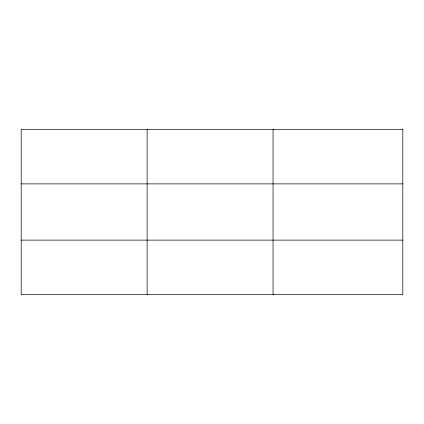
<?xml version="1.0" encoding="UTF-8"?>
<svg xmlns="http://www.w3.org/2000/svg" width="424" height="424" viewBox="0 0 424 424"><rect width="100%" height="100%" fill="white"/><g stroke="black" fill="none" stroke-linecap="round" stroke-linejoin="round"><path stroke-width="0.64" d="M147.128 129.309L147.128 294.691M273.056 129.309L273.056 294.691M21.2 183.883L402.8 183.883M21.2 240.117L402.8 240.117M402.8 129.309L402.8 294.691L21.2 294.691L21.2 129.309L402.8 129.309"/></g></svg>
